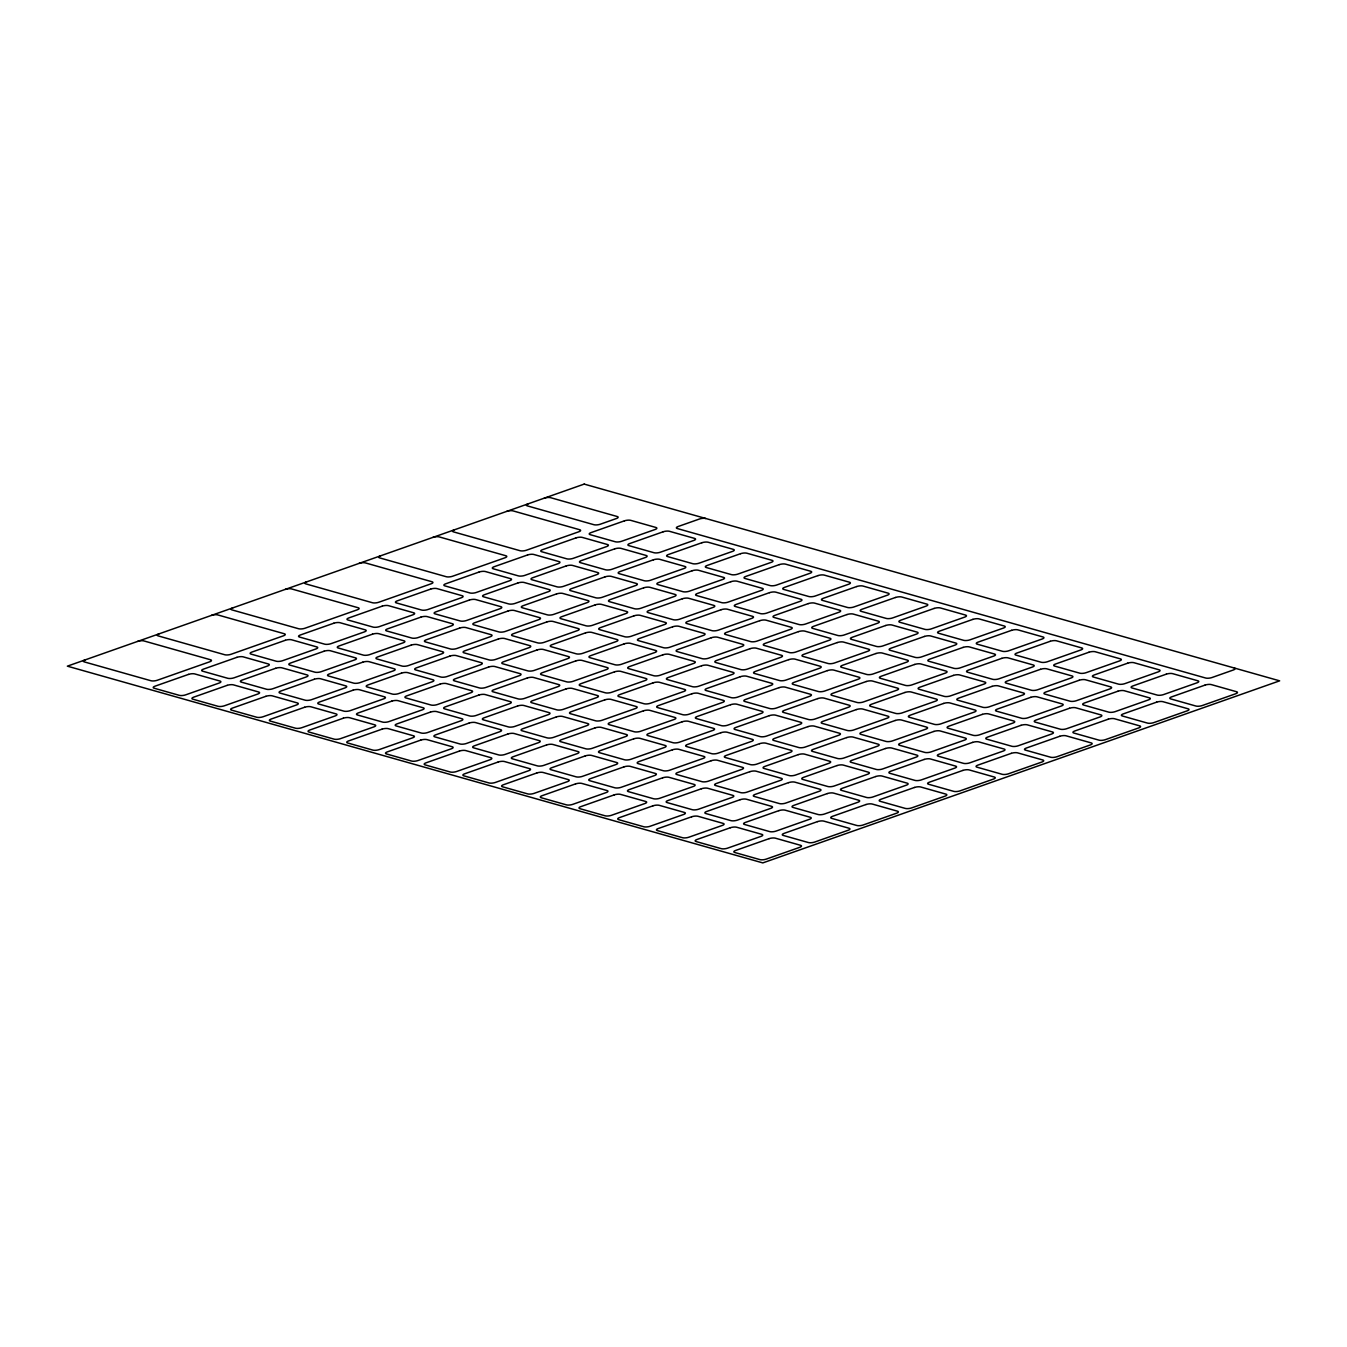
<?xml version="1.0" encoding="UTF-8"?>
<svg xmlns="http://www.w3.org/2000/svg" width="1347" height="1347" viewBox="0 0 1347 1347"><rect width="100%" height="100%" fill="white"/><g stroke="black" fill="none" stroke-linecap="round" stroke-linejoin="round"><path stroke-width="1.5" d="M1234.206 667.977A4.512 1.347 -7.6 0 1 1233.33 669.998L1211.946 677.541A4.512 1.347 -7.6 0 1 1205.683 678.029L677.255 528.529A4.512 1.347 -7.6 0 1 678.113 526.525L699.514 518.982A4.512 1.347 -7.6 0 1 705.761 518.494M544.289 498.154A4.512 1.347 -7.6 0 1 550.553 497.666L617.246 516.524A4.512 1.347 -7.6 0 1 616.37 518.544L600.223 524.236A4.512 1.347 -7.6 0 1 593.96 524.724L527.283 505.866A4.512 1.347 -7.6 0 1 528.142 503.845M506.758 511.372A4.512 1.347 -7.6 0 1 513.022 510.883L579.715 529.741A4.512 1.347 -7.6 0 1 578.84 531.762L526.391 550.233A4.512 1.347 -7.6 0 1 520.144 550.738L453.451 531.863A4.512 1.347 -7.6 0 1 454.309 529.842M432.926 537.386A4.512 1.347 -7.6 0 1 439.189 536.897L505.883 555.755A4.512 1.347 -7.6 0 1 505.007 557.776L452.575 576.247A4.512 1.347 -7.6 0 1 446.312 576.735L379.618 557.877A4.512 1.347 -7.6 0 1 380.494 555.856M359.093 563.383A4.512 1.347 -7.6 0 1 365.357 562.894L432.05 581.769A4.512 1.347 -7.6 0 1 431.175 583.773L378.743 602.261A4.512 1.347 -7.6 0 1 372.479 602.749L305.786 583.874A4.512 1.347 -7.6 0 1 306.661 581.853M285.278 589.397A4.512 1.347 -7.6 0 1 291.524 588.908L358.218 607.766A4.512 1.347 -7.6 0 1 357.359 609.787L304.91 628.258A4.512 1.347 -7.6 0 1 298.647 628.746L231.953 609.888A4.512 1.347 -7.6 0 1 232.829 607.867M211.445 615.394A4.512 1.347 -7.6 0 1 217.709 614.905L284.385 633.78A4.512 1.347 -7.6 0 1 283.527 635.784L231.078 654.272A4.512 1.347 -7.6 0 1 224.814 654.76L158.138 635.885A4.512 1.347 -7.6 0 1 158.997 633.881M137.613 641.408A4.512 1.347 -7.6 0 1 143.876 640.919L210.57 659.777A4.512 1.347 -7.6 0 1 209.694 661.798L157.245 680.269A4.512 1.347 -7.6 0 1 150.999 680.757L84.305 661.899A4.512 1.347 -7.6 0 1 85.164 659.878M584.194 484.095L67.35 666.159L762.806 862.905L1279.65 680.841L584.194 484.095M188.479 674.409L154.989 686.195A4.512 1.347 -7.6 0 0 154.13 688.216L179.353 695.355A4.512 1.347 -7.6 0 0 185.617 694.867L219.106 683.064A4.512 1.347 -7.6 0 0 219.965 681.043L194.743 673.921A4.512 1.347 -7.6 0 0 188.479 674.409M236.92 657.336L203.431 669.139A4.512 1.347 -7.6 0 0 202.572 671.16L227.795 678.299A4.512 1.347 -7.6 0 0 234.058 677.81L267.548 666.007A4.512 1.347 -7.6 0 0 268.407 663.987L243.184 656.848A4.512 1.347 -7.6 0 0 236.92 657.336M285.362 640.28L251.872 652.083A4.512 1.347 -7.6 0 0 251.013 654.086L276.236 661.225A4.512 1.347 -7.6 0 0 282.5 660.737L315.989 648.934A4.512 1.347 -7.6 0 0 316.848 646.93L291.625 639.791A4.512 1.347 -7.6 0 0 285.362 640.28M333.803 623.223L300.314 635.009A4.512 1.347 -7.6 0 0 299.455 637.03L324.678 644.169A4.512 1.347 -7.6 0 0 330.941 643.681L364.431 631.878A4.512 1.347 -7.6 0 0 365.29 629.857L340.067 622.718A4.512 1.347 -7.6 0 0 333.803 623.223M382.245 606.15L348.755 617.953A4.512 1.347 -7.6 0 0 347.896 619.974L373.119 627.113A4.512 1.347 -7.6 0 0 379.383 626.608L412.872 614.821A4.512 1.347 -7.6 0 0 413.731 612.801L388.508 605.662A4.512 1.347 -7.6 0 0 382.245 606.15M430.686 589.094L397.197 600.88A4.512 1.347 -7.6 0 0 396.338 602.9L421.56 610.039A4.512 1.347 -7.6 0 0 427.824 609.551L461.314 597.748A4.512 1.347 -7.6 0 0 462.189 595.728L436.95 588.588A4.512 1.347 -7.6 0 0 430.686 589.094M479.128 572.02L445.638 583.823A4.512 1.347 -7.6 0 0 444.779 585.844L470.002 592.983A4.512 1.347 -7.6 0 0 476.266 592.478L509.755 580.692A4.512 1.347 -7.6 0 0 510.631 578.671L485.391 571.532A4.512 1.347 -7.6 0 0 479.128 572.02M527.569 554.964L494.08 566.75A4.512 1.347 -7.6 0 0 493.221 568.771L518.443 575.91A4.512 1.347 -7.6 0 0 524.707 575.422L558.197 563.618A4.512 1.347 -7.6 0 0 559.072 561.615L533.833 554.476A4.512 1.347 -7.6 0 0 527.569 554.964M576.011 537.891L542.521 549.694A4.512 1.347 -7.6 0 0 541.662 551.714L566.885 558.853A4.512 1.347 -7.6 0 0 573.149 558.365L606.638 546.562A4.512 1.347 -7.6 0 0 607.514 544.542L582.274 537.402A4.512 1.347 -7.6 0 0 576.011 537.891M624.452 520.834L590.963 532.637A4.512 1.347 -7.6 0 0 590.104 534.641L615.326 541.78A4.512 1.347 -7.6 0 0 621.59 541.292L655.08 529.506A4.512 1.347 -7.6 0 0 655.955 527.485L630.716 520.346A4.512 1.347 -7.6 0 0 624.452 520.834M227.188 685.354L193.699 697.157A4.512 1.347 -7.6 0 0 192.84 699.177L218.062 706.316A4.512 1.347 -7.6 0 0 224.326 705.811L257.816 694.025A4.512 1.347 -7.6 0 0 258.675 692.004L233.452 684.865A4.512 1.347 -7.6 0 0 227.188 685.354M275.63 668.297L242.14 680.083A4.512 1.347 -7.6 0 0 241.281 682.104L266.504 689.243A4.512 1.347 -7.6 0 0 272.768 688.755L306.257 676.952A4.512 1.347 -7.6 0 0 307.116 674.931L281.893 667.809A4.512 1.347 -7.6 0 0 275.63 668.297M324.071 651.224L290.582 663.027A4.512 1.347 -7.6 0 0 289.723 665.048L314.945 672.187A4.512 1.347 -7.6 0 0 321.209 671.682L354.699 659.895A4.512 1.347 -7.6 0 0 355.557 657.875L330.335 650.736A4.512 1.347 -7.6 0 0 324.071 651.224M372.513 634.168L339.023 645.971A4.512 1.347 -7.6 0 0 338.164 647.974L363.387 655.113A4.512 1.347 -7.6 0 0 369.65 654.625L403.14 642.822A4.512 1.347 -7.6 0 0 403.999 640.818L378.776 633.679A4.512 1.347 -7.6 0 0 372.513 634.168M420.954 617.111L387.465 628.897A4.512 1.347 -7.6 0 0 386.606 630.918L411.828 638.057A4.512 1.347 -7.6 0 0 418.092 637.569L451.582 625.766A4.512 1.347 -7.6 0 0 452.44 623.745L427.218 616.606A4.512 1.347 -7.6 0 0 420.954 617.111M469.396 600.038L435.906 611.841A4.512 1.347 -7.6 0 0 435.047 613.862L460.27 620.984A4.512 1.347 -7.6 0 0 466.533 620.496L500.023 608.709A4.512 1.347 -7.6 0 0 500.882 606.689L475.659 599.55A4.512 1.347 -7.6 0 0 469.396 600.038M517.837 582.982L484.348 594.768A4.512 1.347 -7.6 0 0 483.489 596.788L508.711 603.927A4.512 1.347 -7.6 0 0 514.975 603.439L548.465 591.636A4.512 1.347 -7.6 0 0 549.323 589.616L524.101 582.476A4.512 1.347 -7.6 0 0 517.837 582.982M566.279 565.908L532.789 577.711A4.512 1.347 -7.6 0 0 531.93 579.732L557.153 586.871A4.512 1.347 -7.6 0 0 563.416 586.366L596.906 574.58A4.512 1.347 -7.6 0 0 597.765 572.559L572.542 565.42A4.512 1.347 -7.6 0 0 566.279 565.908M614.72 548.852L581.231 560.638A4.512 1.347 -7.6 0 0 580.372 562.659L605.594 569.798A4.512 1.347 -7.6 0 0 611.858 569.31L645.348 557.506A4.512 1.347 -7.6 0 0 646.223 555.486L620.984 548.364A4.512 1.347 -7.6 0 0 614.72 548.852M663.162 531.779L629.672 543.582A4.512 1.347 -7.6 0 0 628.813 545.602L654.036 552.741A4.512 1.347 -7.6 0 0 660.299 552.236L693.789 540.45A4.512 1.347 -7.6 0 0 694.665 538.43L669.425 531.29A4.512 1.347 -7.6 0 0 663.162 531.779M265.898 696.315L232.408 708.101A4.512 1.347 -7.6 0 0 231.532 710.122L256.772 717.261A4.512 1.347 -7.6 0 0 263.035 716.772L296.525 704.969A4.512 1.347 -7.6 0 0 297.384 702.949L272.161 695.81A4.512 1.347 -7.6 0 0 265.898 696.315M314.339 679.242L280.85 691.045A4.512 1.347 -7.6 0 0 279.974 693.065L305.213 700.204A4.512 1.347 -7.6 0 0 311.477 699.699L344.967 687.913A4.512 1.347 -7.6 0 0 345.825 685.892L320.603 678.753A4.512 1.347 -7.6 0 0 314.339 679.242M362.781 662.185L329.291 673.971A4.512 1.347 -7.6 0 0 328.415 675.992L353.655 683.131A4.512 1.347 -7.6 0 0 359.918 682.643L393.408 670.84A4.512 1.347 -7.6 0 0 394.267 668.819L369.044 661.68A4.512 1.347 -7.6 0 0 362.781 662.185M411.222 645.112L377.732 656.915A4.512 1.347 -7.6 0 0 376.874 658.936L402.096 666.075A4.512 1.347 -7.6 0 0 408.36 665.57L441.85 653.783A4.512 1.347 -7.6 0 0 442.708 651.763L417.486 644.624A4.512 1.347 -7.6 0 0 411.222 645.112M459.664 628.056L426.174 639.842A4.512 1.347 -7.6 0 0 425.315 641.862L450.538 649.001A4.512 1.347 -7.6 0 0 456.801 648.513L490.291 636.71A4.512 1.347 -7.6 0 0 491.15 634.706L465.927 627.567A4.512 1.347 -7.6 0 0 459.664 628.056M508.105 610.982L474.615 622.785A4.512 1.347 -7.6 0 0 473.757 624.806L498.979 631.945A4.512 1.347 -7.6 0 0 505.243 631.457L538.733 619.654A4.512 1.347 -7.6 0 0 539.591 617.633L514.369 610.494A4.512 1.347 -7.6 0 0 508.105 610.982M556.547 593.926L523.057 605.729A4.512 1.347 -7.6 0 0 522.198 607.733L547.421 614.872A4.512 1.347 -7.6 0 0 553.684 614.384L587.174 602.597A4.512 1.347 -7.6 0 0 588.033 600.577L562.81 593.438A4.512 1.347 -7.6 0 0 556.547 593.926M604.988 576.87L571.498 588.656A4.512 1.347 -7.6 0 0 570.64 590.676L595.862 597.815A4.512 1.347 -7.6 0 0 602.126 597.327L635.616 585.524A4.512 1.347 -7.6 0 0 636.474 583.504L611.252 576.364A4.512 1.347 -7.6 0 0 604.988 576.87M653.43 559.796L619.94 571.599A4.512 1.347 -7.6 0 0 619.081 573.62L644.304 580.759A4.512 1.347 -7.6 0 0 650.567 580.254L684.057 568.468A4.512 1.347 -7.6 0 0 684.916 566.447L659.693 559.308A4.512 1.347 -7.6 0 0 653.43 559.796M701.871 542.74L668.381 554.526A4.512 1.347 -7.6 0 0 667.523 556.547L692.745 563.686A4.512 1.347 -7.6 0 0 699.009 563.198L732.499 551.394A4.512 1.347 -7.6 0 0 733.357 549.374L708.135 542.235A4.512 1.347 -7.6 0 0 701.871 542.74M304.607 707.259L271.117 719.062A4.512 1.347 -7.6 0 0 270.242 721.066L295.481 728.205A4.512 1.347 -7.6 0 0 301.745 727.717L335.235 715.914A4.512 1.347 -7.6 0 0 336.093 713.91L310.871 706.771A4.512 1.347 -7.6 0 0 304.607 707.259M353.049 690.203L319.559 701.989A4.512 1.347 -7.6 0 0 318.683 704.01L343.923 711.149A4.512 1.347 -7.6 0 0 350.186 710.66L383.676 698.857A4.512 1.347 -7.6 0 0 384.535 696.837L359.312 689.698A4.512 1.347 -7.6 0 0 353.049 690.203M401.49 673.13L368 684.933A4.512 1.347 -7.6 0 0 367.125 686.953L392.364 694.075A4.512 1.347 -7.6 0 0 398.628 693.587L432.118 681.801A4.512 1.347 -7.6 0 0 432.976 679.78L407.754 672.641A4.512 1.347 -7.6 0 0 401.49 673.13M449.932 656.073L416.442 667.859A4.512 1.347 -7.6 0 0 415.566 669.88L440.806 677.019A4.512 1.347 -7.6 0 0 447.069 676.531L480.559 664.728A4.512 1.347 -7.6 0 0 481.418 662.707L456.195 655.568A4.512 1.347 -7.6 0 0 449.932 656.073M498.373 639L464.883 650.803A4.512 1.347 -7.6 0 0 464.008 652.824L489.247 659.963A4.512 1.347 -7.6 0 0 495.511 659.458L529.001 647.671A4.512 1.347 -7.6 0 0 529.859 645.651L504.637 638.512A4.512 1.347 -7.6 0 0 498.373 639M546.815 621.944L513.325 633.73A4.512 1.347 -7.6 0 0 512.449 635.75L537.689 642.889A4.512 1.347 -7.6 0 0 543.952 642.401L577.442 630.598A4.512 1.347 -7.6 0 0 578.301 628.578L553.078 621.455A4.512 1.347 -7.6 0 0 546.815 621.944M595.256 604.87L561.766 616.673A4.512 1.347 -7.6 0 0 560.908 618.694L586.13 625.833A4.512 1.347 -7.6 0 0 592.394 625.328L625.884 613.542A4.512 1.347 -7.6 0 0 626.742 611.521L601.52 604.382A4.512 1.347 -7.6 0 0 595.256 604.87M643.698 587.814L610.208 599.617A4.512 1.347 -7.6 0 0 609.349 601.621L634.572 608.76A4.512 1.347 -7.6 0 0 640.835 608.272L674.325 596.468A4.512 1.347 -7.6 0 0 675.184 594.465L649.961 587.326A4.512 1.347 -7.6 0 0 643.698 587.814M692.139 570.758L658.649 582.544A4.512 1.347 -7.6 0 0 657.791 584.564L683.013 591.703A4.512 1.347 -7.6 0 0 689.277 591.215L722.767 579.412A4.512 1.347 -7.6 0 0 723.625 577.392L698.403 570.252A4.512 1.347 -7.6 0 0 692.139 570.758M740.581 553.684L707.091 565.487A4.512 1.347 -7.6 0 0 706.232 567.508L731.455 574.63A4.512 1.347 -7.6 0 0 737.718 574.142L771.208 562.356A4.512 1.347 -7.6 0 0 772.067 560.335L746.844 553.196A4.512 1.347 -7.6 0 0 740.581 553.684M343.317 718.204L309.827 730.007A4.512 1.347 -7.6 0 0 308.951 732.027L334.191 739.166A4.512 1.347 -7.6 0 0 340.454 738.661L373.927 726.875A4.512 1.347 -7.6 0 0 374.803 724.854L349.58 717.715A4.512 1.347 -7.6 0 0 343.317 718.204M391.758 701.147L358.268 712.933A4.512 1.347 -7.6 0 0 357.393 714.954L382.632 722.093A4.512 1.347 -7.6 0 0 388.896 721.605L422.369 709.802A4.512 1.347 -7.6 0 0 423.244 707.798L398.022 700.659A4.512 1.347 -7.6 0 0 391.758 701.147M440.2 684.074L406.71 695.877A4.512 1.347 -7.6 0 0 405.834 697.898L431.074 705.037A4.512 1.347 -7.6 0 0 437.337 704.548L470.827 692.745A4.512 1.347 -7.6 0 0 471.686 690.725L446.463 683.586A4.512 1.347 -7.6 0 0 440.2 684.074M488.641 667.018L455.151 678.821A4.512 1.347 -7.6 0 0 454.276 680.824L479.515 687.963A4.512 1.347 -7.6 0 0 485.779 687.475L519.269 675.689A4.512 1.347 -7.6 0 0 520.127 673.668L494.905 666.529A4.512 1.347 -7.6 0 0 488.641 667.018M537.083 649.961L503.593 661.747A4.512 1.347 -7.6 0 0 502.717 663.768L527.957 670.907A4.512 1.347 -7.6 0 0 534.22 670.419L567.71 658.616A4.512 1.347 -7.6 0 0 568.569 656.595L543.346 649.456A4.512 1.347 -7.6 0 0 537.083 649.961M585.524 632.888L552.034 644.691A4.512 1.347 -7.6 0 0 551.159 646.712L576.398 653.851A4.512 1.347 -7.6 0 0 582.662 653.346L616.151 641.559A4.512 1.347 -7.6 0 0 617.01 639.539L591.788 632.4A4.512 1.347 -7.6 0 0 585.524 632.888M633.966 615.832L600.476 627.618A4.512 1.347 -7.6 0 0 599.6 629.638L624.84 636.777A4.512 1.347 -7.6 0 0 631.103 636.289L664.593 624.486A4.512 1.347 -7.6 0 0 665.452 622.466L640.229 615.326A4.512 1.347 -7.6 0 0 633.966 615.832M682.407 598.758L648.917 610.561A4.512 1.347 -7.6 0 0 648.042 612.582L673.281 619.721A4.512 1.347 -7.6 0 0 679.545 619.216L713.034 607.43A4.512 1.347 -7.6 0 0 713.893 605.409L688.671 598.27A4.512 1.347 -7.6 0 0 682.407 598.758M730.849 581.702L697.359 593.488A4.512 1.347 -7.6 0 0 696.5 595.509L721.723 602.648A4.512 1.347 -7.6 0 0 727.986 602.16L761.476 590.356A4.512 1.347 -7.6 0 0 762.335 588.353L737.112 581.214A4.512 1.347 -7.6 0 0 730.849 581.702M779.29 564.629L745.8 576.432A4.512 1.347 -7.6 0 0 744.942 578.452L770.164 585.591A4.512 1.347 -7.6 0 0 776.428 585.103L809.917 573.3A4.512 1.347 -7.6 0 0 810.776 571.28L785.554 564.14A4.512 1.347 -7.6 0 0 779.29 564.629M382.026 729.165L348.536 740.951A4.512 1.347 -7.6 0 0 347.661 742.972L372.9 750.111A4.512 1.347 -7.6 0 0 379.147 749.622L412.637 737.819A4.512 1.347 -7.6 0 0 413.512 735.799L388.29 728.66A4.512 1.347 -7.6 0 0 382.026 729.165M430.468 712.092L396.978 723.895A4.512 1.347 -7.6 0 0 396.102 725.915L421.342 733.054A4.512 1.347 -7.6 0 0 427.588 732.549L461.078 720.763A4.512 1.347 -7.6 0 0 461.954 718.742L436.731 711.603A4.512 1.347 -7.6 0 0 430.468 712.092M478.909 695.035L445.419 706.821A4.512 1.347 -7.6 0 0 444.544 708.842L469.783 715.981A4.512 1.347 -7.6 0 0 476.047 715.493L509.52 703.69A4.512 1.347 -7.6 0 0 510.395 701.669L485.173 694.547A4.512 1.347 -7.6 0 0 478.909 695.035M527.351 677.962L493.861 689.765A4.512 1.347 -7.6 0 0 492.985 691.786L518.225 698.925A4.512 1.347 -7.6 0 0 524.488 698.42L557.961 686.633A4.512 1.347 -7.6 0 0 558.837 684.613L533.614 677.474A4.512 1.347 -7.6 0 0 527.351 677.962M575.792 660.906L542.302 672.709A4.512 1.347 -7.6 0 0 541.427 674.712L566.666 681.851A4.512 1.347 -7.6 0 0 572.93 681.363L606.403 669.56A4.512 1.347 -7.6 0 0 607.278 667.556L582.056 660.417A4.512 1.347 -7.6 0 0 575.792 660.906M624.233 643.849L590.744 655.635A4.512 1.347 -7.6 0 0 589.868 657.656L615.108 664.795A4.512 1.347 -7.6 0 0 621.371 664.307L654.861 652.504A4.512 1.347 -7.6 0 0 655.72 650.483L630.497 643.344A4.512 1.347 -7.6 0 0 624.233 643.849M672.675 626.776L639.185 638.579A4.512 1.347 -7.6 0 0 638.31 640.6L663.549 647.722A4.512 1.347 -7.6 0 0 669.813 647.234L703.302 635.447A4.512 1.347 -7.6 0 0 704.161 633.427L678.939 626.288A4.512 1.347 -7.6 0 0 672.675 626.776M721.116 609.72L687.627 621.506A4.512 1.347 -7.6 0 0 686.751 623.526L711.991 630.665A4.512 1.347 -7.6 0 0 718.254 630.177L751.744 618.374A4.512 1.347 -7.6 0 0 752.603 616.354L727.38 609.214A4.512 1.347 -7.6 0 0 721.116 609.72M769.558 592.646L736.068 604.449A4.512 1.347 -7.6 0 0 735.193 606.47L760.432 613.609A4.512 1.347 -7.6 0 0 766.696 613.104L800.185 601.318A4.512 1.347 -7.6 0 0 801.044 599.297L775.821 592.158A4.512 1.347 -7.6 0 0 769.558 592.646M817.999 575.59L784.51 587.376A4.512 1.347 -7.6 0 0 783.634 589.397L808.874 596.536A4.512 1.347 -7.6 0 0 815.137 596.048L848.627 584.244A4.512 1.347 -7.6 0 0 849.486 582.224L824.263 575.102A4.512 1.347 -7.6 0 0 817.999 575.59M420.735 740.109L387.246 751.912A4.512 1.347 -7.6 0 0 386.37 753.916L411.61 761.055A4.512 1.347 -7.6 0 0 417.856 760.567L451.346 748.78A4.512 1.347 -7.6 0 0 452.222 746.76L426.982 739.621A4.512 1.347 -7.6 0 0 420.735 740.109M469.177 723.053L435.687 734.839A4.512 1.347 -7.6 0 0 434.812 736.86L460.051 743.999A4.512 1.347 -7.6 0 0 466.298 743.51L499.788 731.707A4.512 1.347 -7.6 0 0 500.663 729.687L475.424 722.548A4.512 1.347 -7.6 0 0 469.177 723.053M517.618 705.98L484.129 717.783A4.512 1.347 -7.6 0 0 483.253 719.803L508.493 726.942A4.512 1.347 -7.6 0 0 514.739 726.437L548.229 714.651A4.512 1.347 -7.6 0 0 549.105 712.63L523.882 705.491A4.512 1.347 -7.6 0 0 517.618 705.98M566.06 688.923L532.57 700.709A4.512 1.347 -7.6 0 0 531.695 702.73L556.934 709.869A4.512 1.347 -7.6 0 0 563.181 709.381L596.67 697.578A4.512 1.347 -7.6 0 0 597.546 695.557L572.323 688.418A4.512 1.347 -7.6 0 0 566.06 688.923M614.501 671.85L581.012 683.653A4.512 1.347 -7.6 0 0 580.136 685.674L605.375 692.813A4.512 1.347 -7.6 0 0 611.622 692.307L645.112 680.521A4.512 1.347 -7.6 0 0 645.988 678.501L620.765 671.362A4.512 1.347 -7.6 0 0 614.501 671.85M662.943 654.794L629.453 666.58A4.512 1.347 -7.6 0 0 628.578 668.6L653.817 675.739A4.512 1.347 -7.6 0 0 660.081 675.251L693.553 663.448A4.512 1.347 -7.6 0 0 694.429 661.444L669.206 654.305A4.512 1.347 -7.6 0 0 662.943 654.794M711.384 637.72L677.895 649.523A4.512 1.347 -7.6 0 0 677.019 651.544L702.258 658.683A4.512 1.347 -7.6 0 0 708.522 658.195L741.995 646.392A4.512 1.347 -7.6 0 0 742.87 644.371L717.648 637.232A4.512 1.347 -7.6 0 0 711.384 637.72M759.826 620.664L726.336 632.467A4.512 1.347 -7.6 0 0 725.461 634.471L750.7 641.61A4.512 1.347 -7.6 0 0 756.963 641.121L790.453 629.335A4.512 1.347 -7.6 0 0 791.312 627.315L766.089 620.176A4.512 1.347 -7.6 0 0 759.826 620.664M808.267 603.608L774.778 615.394A4.512 1.347 -7.6 0 0 773.902 617.414L799.141 624.553A4.512 1.347 -7.6 0 0 805.405 624.065L838.895 612.262A4.512 1.347 -7.6 0 0 839.753 610.242L814.531 603.102A4.512 1.347 -7.6 0 0 808.267 603.608M856.709 586.534L823.219 598.337A4.512 1.347 -7.6 0 0 822.343 600.358L847.583 607.497A4.512 1.347 -7.6 0 0 853.846 606.992L887.336 595.206A4.512 1.347 -7.6 0 0 888.195 593.185L862.972 586.046A4.512 1.347 -7.6 0 0 856.709 586.534M459.445 751.054L425.955 762.857A4.512 1.347 -7.6 0 0 425.08 764.877L450.319 772.016A4.512 1.347 -7.6 0 0 456.566 771.511L490.055 759.725A4.512 1.347 -7.6 0 0 490.931 757.704L465.692 750.565A4.512 1.347 -7.6 0 0 459.445 751.054M507.886 733.997L474.397 745.8A4.512 1.347 -7.6 0 0 473.521 747.804L498.76 754.943A4.512 1.347 -7.6 0 0 505.007 754.455L538.497 742.652A4.512 1.347 -7.6 0 0 539.372 740.648L514.133 733.509A4.512 1.347 -7.6 0 0 507.886 733.997M556.328 716.941L522.838 728.727A4.512 1.347 -7.6 0 0 521.962 730.748L547.202 737.887A4.512 1.347 -7.6 0 0 553.449 737.398L586.938 725.595A4.512 1.347 -7.6 0 0 587.814 723.575L562.575 716.436A4.512 1.347 -7.6 0 0 556.328 716.941M604.769 699.868L571.28 711.671A4.512 1.347 -7.6 0 0 570.404 713.691L595.643 720.813A4.512 1.347 -7.6 0 0 601.89 720.325L635.38 708.539A4.512 1.347 -7.6 0 0 636.255 706.518L611.016 699.379A4.512 1.347 -7.6 0 0 604.769 699.868M653.211 682.811L619.721 694.597A4.512 1.347 -7.6 0 0 618.845 696.618L644.085 703.757A4.512 1.347 -7.6 0 0 650.332 703.269L683.821 691.466A4.512 1.347 -7.6 0 0 684.697 689.445L659.458 682.306A4.512 1.347 -7.6 0 0 653.211 682.811M701.652 665.738L668.163 677.541A4.512 1.347 -7.6 0 0 667.287 679.562L692.526 686.701A4.512 1.347 -7.6 0 0 698.773 686.195L732.263 674.409A4.512 1.347 -7.6 0 0 733.138 672.389L707.916 665.25A4.512 1.347 -7.6 0 0 701.652 665.738M750.094 648.682L716.604 660.468A4.512 1.347 -7.6 0 0 715.728 662.488L740.968 669.627A4.512 1.347 -7.6 0 0 747.215 669.139L780.704 657.336A4.512 1.347 -7.6 0 0 781.58 655.316L756.357 648.193A4.512 1.347 -7.6 0 0 750.094 648.682M798.535 631.608L765.045 643.411A4.512 1.347 -7.6 0 0 764.17 645.432L789.409 652.571A4.512 1.347 -7.6 0 0 795.673 652.066L829.146 640.28A4.512 1.347 -7.6 0 0 830.021 638.259L804.799 631.12A4.512 1.347 -7.6 0 0 798.535 631.608M846.977 614.552L813.487 626.355A4.512 1.347 -7.6 0 0 812.611 628.359L837.851 635.498A4.512 1.347 -7.6 0 0 844.114 635.009L877.587 623.206A4.512 1.347 -7.6 0 0 878.463 621.203L853.24 614.064A4.512 1.347 -7.6 0 0 846.977 614.552M895.418 597.496L861.928 609.282A4.512 1.347 -7.6 0 0 861.053 611.302L886.292 618.441A4.512 1.347 -7.6 0 0 892.556 617.953L926.029 606.15A4.512 1.347 -7.6 0 0 926.904 604.13L901.682 596.99A4.512 1.347 -7.6 0 0 895.418 597.496M498.154 762.015L464.664 773.801A4.512 1.347 -7.6 0 0 463.789 775.821L489.012 782.961A4.512 1.347 -7.6 0 0 495.275 782.472L528.765 770.669A4.512 1.347 -7.6 0 0 529.64 768.649L504.401 761.51A4.512 1.347 -7.6 0 0 498.154 762.015M546.596 744.942L513.106 756.745A4.512 1.347 -7.6 0 0 512.23 758.765L537.453 765.904A4.512 1.347 -7.6 0 0 543.717 765.399L577.206 753.613A4.512 1.347 -7.6 0 0 578.082 751.592L552.842 744.453A4.512 1.347 -7.6 0 0 546.596 744.942M595.037 727.885L561.547 739.671A4.512 1.347 -7.6 0 0 560.672 741.692L585.894 748.831A4.512 1.347 -7.6 0 0 592.158 748.343L625.648 736.54A4.512 1.347 -7.6 0 0 626.523 734.536L601.284 727.397A4.512 1.347 -7.6 0 0 595.037 727.885M643.479 710.812L609.989 722.615A4.512 1.347 -7.6 0 0 609.113 724.635L634.353 731.775A4.512 1.347 -7.6 0 0 640.6 731.286L674.089 719.483A4.512 1.347 -7.6 0 0 674.965 717.463L649.725 710.324A4.512 1.347 -7.6 0 0 643.479 710.812M691.92 693.756L658.43 705.559A4.512 1.347 -7.6 0 0 657.555 707.579L682.794 714.701A4.512 1.347 -7.6 0 0 689.041 714.213L722.531 702.427A4.512 1.347 -7.6 0 0 723.406 700.406L698.167 693.267A4.512 1.347 -7.6 0 0 691.92 693.756M740.362 676.699L706.872 688.485A4.512 1.347 -7.6 0 0 705.996 690.506L731.236 697.645A4.512 1.347 -7.6 0 0 737.483 697.157L770.972 685.354A4.512 1.347 -7.6 0 0 771.848 683.333L746.608 676.194A4.512 1.347 -7.6 0 0 740.362 676.699M788.803 659.626L755.313 671.429A4.512 1.347 -7.6 0 0 754.438 673.449L779.677 680.589A4.512 1.347 -7.6 0 0 785.924 680.083L819.414 668.297A4.512 1.347 -7.6 0 0 820.289 666.277L795.05 659.138A4.512 1.347 -7.6 0 0 788.803 659.626M837.245 642.57L803.755 654.356A4.512 1.347 -7.6 0 0 802.879 656.376L828.119 663.515A4.512 1.347 -7.6 0 0 834.365 663.027L867.855 651.224A4.512 1.347 -7.6 0 0 868.731 649.203L843.491 642.064A4.512 1.347 -7.6 0 0 837.245 642.57M885.686 625.496L852.196 637.299A4.512 1.347 -7.6 0 0 851.321 639.32L876.56 646.459A4.512 1.347 -7.6 0 0 882.807 645.954L916.297 634.168A4.512 1.347 -7.6 0 0 917.172 632.147L891.95 625.008A4.512 1.347 -7.6 0 0 885.686 625.496M934.128 608.44L900.638 620.243A4.512 1.347 -7.6 0 0 899.762 622.247L925.002 629.386A4.512 1.347 -7.6 0 0 931.248 628.897L964.738 617.094A4.512 1.347 -7.6 0 0 965.614 615.091L940.391 607.952A4.512 1.347 -7.6 0 0 934.128 608.44M536.847 772.959L503.374 784.762A4.512 1.347 -7.6 0 0 502.498 786.783L527.721 793.905A4.512 1.347 -7.6 0 0 533.984 793.417L567.474 781.63A4.512 1.347 -7.6 0 0 568.35 779.61L543.11 772.471A4.512 1.347 -7.6 0 0 536.847 772.959M585.288 755.903L551.815 767.689A4.512 1.347 -7.6 0 0 550.94 769.709L576.162 776.849A4.512 1.347 -7.6 0 0 582.426 776.36L615.916 764.557A4.512 1.347 -7.6 0 0 616.791 762.537L591.552 755.398A4.512 1.347 -7.6 0 0 585.288 755.903M633.73 738.83L600.257 750.633A4.512 1.347 -7.6 0 0 599.381 752.653L624.604 759.792A4.512 1.347 -7.6 0 0 630.867 759.287L664.357 747.501A4.512 1.347 -7.6 0 0 665.233 745.48L639.993 738.341A4.512 1.347 -7.6 0 0 633.73 738.83M682.188 721.773L648.698 733.559A4.512 1.347 -7.6 0 0 647.823 735.58L673.045 742.719A4.512 1.347 -7.6 0 0 679.309 742.231L712.799 730.428A4.512 1.347 -7.6 0 0 713.674 728.407L688.435 721.285A4.512 1.347 -7.6 0 0 682.188 721.773M730.63 704.7L697.14 716.503A4.512 1.347 -7.6 0 0 696.264 718.523L721.487 725.663A4.512 1.347 -7.6 0 0 727.75 725.157L761.24 713.371A4.512 1.347 -7.6 0 0 762.116 711.351L736.876 704.212A4.512 1.347 -7.6 0 0 730.63 704.7M779.071 687.644L745.581 699.447A4.512 1.347 -7.6 0 0 744.706 701.45L769.945 708.589A4.512 1.347 -7.6 0 0 776.192 708.101L809.682 696.298A4.512 1.347 -7.6 0 0 810.557 694.294L785.318 687.155A4.512 1.347 -7.6 0 0 779.071 687.644M827.513 670.587L794.023 682.373A4.512 1.347 -7.6 0 0 793.147 684.394L818.387 691.533A4.512 1.347 -7.6 0 0 824.633 691.045L858.123 679.242A4.512 1.347 -7.6 0 0 858.999 677.221L833.759 670.082A4.512 1.347 -7.6 0 0 827.513 670.587M875.954 653.514L842.464 665.317A4.512 1.347 -7.6 0 0 841.589 667.337L866.828 674.477A4.512 1.347 -7.6 0 0 873.075 673.971L906.565 662.185A4.512 1.347 -7.6 0 0 907.44 660.165L882.201 653.026A4.512 1.347 -7.6 0 0 875.954 653.514M924.396 636.457L890.906 648.244A4.512 1.347 -7.6 0 0 890.03 650.264L915.27 657.403A4.512 1.347 -7.6 0 0 921.516 656.915L955.006 645.112A4.512 1.347 -7.6 0 0 955.882 643.091L930.642 635.952A4.512 1.347 -7.6 0 0 924.396 636.457M972.837 619.384L939.347 631.187A4.512 1.347 -7.6 0 0 938.472 633.208L963.711 640.347A4.512 1.347 -7.6 0 0 969.958 639.842L1003.448 628.056A4.512 1.347 -7.6 0 0 1004.323 626.035L979.084 618.896A4.512 1.347 -7.6 0 0 972.837 619.384M575.556 783.903L542.066 795.707A4.512 1.347 -7.6 0 0 541.208 797.727L566.43 804.866A4.512 1.347 -7.6 0 0 572.694 804.378L606.184 792.575A4.512 1.347 -7.6 0 0 607.059 790.554L581.82 783.415A4.512 1.347 -7.6 0 0 575.556 783.903M623.998 766.847L590.508 778.65A4.512 1.347 -7.6 0 0 589.649 780.671L614.872 787.793A4.512 1.347 -7.6 0 0 621.135 787.305L654.625 775.518A4.512 1.347 -7.6 0 0 655.501 773.498L630.261 766.359A4.512 1.347 -7.6 0 0 623.998 766.847M672.439 749.791L638.949 761.577A4.512 1.347 -7.6 0 0 638.091 763.597L663.313 770.737A4.512 1.347 -7.6 0 0 669.577 770.248L703.067 758.445A4.512 1.347 -7.6 0 0 703.942 756.425L678.703 749.286A4.512 1.347 -7.6 0 0 672.439 749.791M720.881 732.717L687.408 744.521A4.512 1.347 -7.6 0 0 686.532 746.541L711.755 753.68A4.512 1.347 -7.6 0 0 718.018 753.175L751.508 741.389A4.512 1.347 -7.6 0 0 752.384 739.368L727.144 732.229A4.512 1.347 -7.6 0 0 720.881 732.717M769.322 715.661L735.849 727.447A4.512 1.347 -7.6 0 0 734.974 729.468L760.196 736.607A4.512 1.347 -7.6 0 0 766.46 736.119L799.95 724.316A4.512 1.347 -7.6 0 0 800.825 722.295L775.586 715.156A4.512 1.347 -7.6 0 0 769.322 715.661M817.764 698.588L784.291 710.391A4.512 1.347 -7.6 0 0 783.415 712.411L808.638 719.551A4.512 1.347 -7.6 0 0 814.901 719.045L848.391 707.259A4.512 1.347 -7.6 0 0 849.267 705.239L824.027 698.1A4.512 1.347 -7.6 0 0 817.764 698.588M866.222 681.531L832.732 693.335A4.512 1.347 -7.6 0 0 831.857 695.338L857.079 702.477A4.512 1.347 -7.6 0 0 863.343 701.989L896.833 690.186A4.512 1.347 -7.6 0 0 897.708 688.182L872.469 681.043A4.512 1.347 -7.6 0 0 866.222 681.531M914.664 664.458L881.174 676.261A4.512 1.347 -7.6 0 0 880.298 678.282L905.521 685.421A4.512 1.347 -7.6 0 0 911.784 684.933L945.274 673.13A4.512 1.347 -7.6 0 0 946.15 671.109L920.91 663.97A4.512 1.347 -7.6 0 0 914.664 664.458M963.105 647.402L929.615 659.205A4.512 1.347 -7.6 0 0 928.74 661.225L953.979 668.348A4.512 1.347 -7.6 0 0 960.226 667.859L993.716 656.073A4.512 1.347 -7.6 0 0 994.591 654.053L969.352 646.914A4.512 1.347 -7.6 0 0 963.105 647.402M1011.546 630.345L978.057 642.132A4.512 1.347 -7.6 0 0 977.181 644.152L1002.421 651.291A4.512 1.347 -7.6 0 0 1008.667 650.803L1042.157 639A4.512 1.347 -7.6 0 0 1043.033 636.979L1017.793 629.84A4.512 1.347 -7.6 0 0 1011.546 630.345M614.266 794.865L580.776 806.651A4.512 1.347 -7.6 0 0 579.917 808.671L605.14 815.811A4.512 1.347 -7.6 0 0 611.403 815.322L644.893 803.519A4.512 1.347 -7.6 0 0 645.769 801.499L620.529 794.376A4.512 1.347 -7.6 0 0 614.266 794.865M662.707 777.791L629.217 789.595A4.512 1.347 -7.6 0 0 628.359 791.615L653.581 798.754A4.512 1.347 -7.6 0 0 659.845 798.249L693.335 786.463A4.512 1.347 -7.6 0 0 694.21 784.442L668.971 777.303A4.512 1.347 -7.6 0 0 662.707 777.791M711.149 760.735L677.659 772.538A4.512 1.347 -7.6 0 0 676.8 774.542L702.023 781.681A4.512 1.347 -7.6 0 0 708.286 781.193L741.776 769.39A4.512 1.347 -7.6 0 0 742.652 767.386L717.412 760.247A4.512 1.347 -7.6 0 0 711.149 760.735M759.59 743.679L726.1 755.465A4.512 1.347 -7.6 0 0 725.242 757.485L750.464 764.625A4.512 1.347 -7.6 0 0 756.728 764.136L790.218 752.333A4.512 1.347 -7.6 0 0 791.093 750.313L765.854 743.174A4.512 1.347 -7.6 0 0 759.59 743.679M808.032 726.605L774.542 738.409A4.512 1.347 -7.6 0 0 773.683 740.429L798.906 747.568A4.512 1.347 -7.6 0 0 805.169 747.063L838.659 735.277A4.512 1.347 -7.6 0 0 839.535 733.256L814.295 726.117A4.512 1.347 -7.6 0 0 808.032 726.605M856.473 709.549L822.983 721.335A4.512 1.347 -7.6 0 0 822.125 723.356L847.347 730.495A4.512 1.347 -7.6 0 0 853.611 730.007L887.101 718.204A4.512 1.347 -7.6 0 0 887.976 716.183L862.737 709.044A4.512 1.347 -7.6 0 0 856.473 709.549M904.915 692.476L871.442 704.279A4.512 1.347 -7.6 0 0 870.566 706.299L895.789 713.439A4.512 1.347 -7.6 0 0 902.052 712.933L935.542 701.147A4.512 1.347 -7.6 0 0 936.418 699.127L911.178 691.988A4.512 1.347 -7.6 0 0 904.915 692.476M953.356 675.419L919.883 687.206A4.512 1.347 -7.6 0 0 919.008 689.226L944.23 696.365A4.512 1.347 -7.6 0 0 950.494 695.877L983.984 684.074A4.512 1.347 -7.6 0 0 984.859 682.053L959.62 674.931A4.512 1.347 -7.6 0 0 953.356 675.419M1001.814 658.346L968.325 670.149A4.512 1.347 -7.6 0 0 967.449 672.17L992.672 679.309A4.512 1.347 -7.6 0 0 998.935 678.821L1032.425 667.018A4.512 1.347 -7.6 0 0 1033.301 664.997L1008.061 657.858A4.512 1.347 -7.6 0 0 1001.814 658.346M1050.256 641.29L1016.766 653.093A4.512 1.347 -7.6 0 0 1015.891 655.097L1041.113 662.236A4.512 1.347 -7.6 0 0 1047.377 661.747L1080.866 649.961A4.512 1.347 -7.6 0 0 1081.742 647.941L1056.503 640.802A4.512 1.347 -7.6 0 0 1050.256 641.29M652.975 805.809L619.485 817.612A4.512 1.347 -7.6 0 0 618.627 819.633L643.849 826.772A4.512 1.347 -7.6 0 0 650.113 826.267L683.603 814.48A4.512 1.347 -7.6 0 0 684.461 812.46L659.239 805.321A4.512 1.347 -7.6 0 0 652.975 805.809M701.417 788.753L667.927 800.539A4.512 1.347 -7.6 0 0 667.068 802.559L692.291 809.699A4.512 1.347 -7.6 0 0 698.554 809.21L732.044 797.407A4.512 1.347 -7.6 0 0 732.903 795.387L707.68 788.248A4.512 1.347 -7.6 0 0 701.417 788.753M749.858 771.679L716.368 783.483A4.512 1.347 -7.6 0 0 715.51 785.503L740.732 792.642A4.512 1.347 -7.6 0 0 746.996 792.137L780.485 780.351A4.512 1.347 -7.6 0 0 781.361 778.33L756.122 771.191A4.512 1.347 -7.6 0 0 749.858 771.679M798.3 754.623L764.81 766.426A4.512 1.347 -7.6 0 0 763.951 768.43L789.174 775.569A4.512 1.347 -7.6 0 0 795.437 775.081L828.927 763.278A4.512 1.347 -7.6 0 0 829.803 761.274L804.563 754.135A4.512 1.347 -7.6 0 0 798.3 754.623M846.741 737.567L813.251 749.353A4.512 1.347 -7.6 0 0 812.393 751.373L837.615 758.513A4.512 1.347 -7.6 0 0 843.879 758.024L877.368 746.221A4.512 1.347 -7.6 0 0 878.244 744.201L853.005 737.062A4.512 1.347 -7.6 0 0 846.741 737.567M895.183 720.493L861.693 732.297A4.512 1.347 -7.6 0 0 860.834 734.317L886.057 741.439A4.512 1.347 -7.6 0 0 892.32 740.951L925.81 729.165A4.512 1.347 -7.6 0 0 926.685 727.144L901.446 720.005A4.512 1.347 -7.6 0 0 895.183 720.493M943.624 703.437L910.134 715.223A4.512 1.347 -7.6 0 0 909.276 717.244L934.498 724.383A4.512 1.347 -7.6 0 0 940.762 723.895L974.251 712.092A4.512 1.347 -7.6 0 0 975.127 710.071L949.888 702.932A4.512 1.347 -7.6 0 0 943.624 703.437M992.066 686.364L958.576 698.167A4.512 1.347 -7.6 0 0 957.717 700.187L982.94 707.327A4.512 1.347 -7.6 0 0 989.203 706.821L1022.693 695.035A4.512 1.347 -7.6 0 0 1023.568 693.015L998.329 685.876A4.512 1.347 -7.6 0 0 992.066 686.364M1040.507 669.307L1007.034 681.094A4.512 1.347 -7.6 0 0 1006.158 683.114L1031.381 690.253A4.512 1.347 -7.6 0 0 1037.645 689.765L1071.134 677.962A4.512 1.347 -7.6 0 0 1072.01 675.941L1046.771 668.819A4.512 1.347 -7.6 0 0 1040.507 669.307M1088.948 652.234L1055.476 664.037A4.512 1.347 -7.6 0 0 1054.6 666.058L1079.823 673.197A4.512 1.347 -7.6 0 0 1086.086 672.692L1119.576 660.906A4.512 1.347 -7.6 0 0 1120.451 658.885L1095.212 651.746A4.512 1.347 -7.6 0 0 1088.948 652.234M691.685 816.77L658.195 828.557A4.512 1.347 -7.6 0 0 657.336 830.577L682.559 837.716A4.512 1.347 -7.6 0 0 688.822 837.228L722.312 825.425A4.512 1.347 -7.6 0 0 723.171 823.404L697.948 816.265A4.512 1.347 -7.6 0 0 691.685 816.77M740.126 799.697L706.636 811.5A4.512 1.347 -7.6 0 0 705.777 813.521L731 820.66A4.512 1.347 -7.6 0 0 737.264 820.155L770.753 808.368A4.512 1.347 -7.6 0 0 771.612 806.348L746.39 799.209A4.512 1.347 -7.6 0 0 740.126 799.697M788.567 782.641L755.078 794.427A4.512 1.347 -7.6 0 0 754.219 796.447L779.442 803.587A4.512 1.347 -7.6 0 0 785.705 803.098L819.195 791.295A4.512 1.347 -7.6 0 0 820.054 789.275L794.831 782.136A4.512 1.347 -7.6 0 0 788.567 782.641M837.009 765.567L803.519 777.371A4.512 1.347 -7.6 0 0 802.66 779.391L827.883 786.53A4.512 1.347 -7.6 0 0 834.147 786.025L867.636 774.239A4.512 1.347 -7.6 0 0 868.495 772.218L843.273 765.079A4.512 1.347 -7.6 0 0 837.009 765.567M885.45 748.511L851.961 760.297A4.512 1.347 -7.6 0 0 851.102 762.318L876.325 769.457A4.512 1.347 -7.6 0 0 882.588 768.969L916.078 757.166A4.512 1.347 -7.6 0 0 916.937 755.145L891.714 748.023A4.512 1.347 -7.6 0 0 885.45 748.511M933.892 731.438L900.402 743.241A4.512 1.347 -7.6 0 0 899.543 745.261L924.766 752.401A4.512 1.347 -7.6 0 0 931.03 751.912L964.519 740.109A4.512 1.347 -7.6 0 0 965.395 738.089L940.155 730.95A4.512 1.347 -7.6 0 0 933.892 731.438M982.333 714.381L948.844 726.185A4.512 1.347 -7.6 0 0 947.985 728.188L973.208 735.327A4.512 1.347 -7.6 0 0 979.471 734.839L1012.961 723.053A4.512 1.347 -7.6 0 0 1013.836 721.032L988.597 713.893A4.512 1.347 -7.6 0 0 982.333 714.381M1030.775 697.325L997.285 709.111A4.512 1.347 -7.6 0 0 996.426 711.132L1021.649 718.271A4.512 1.347 -7.6 0 0 1027.913 717.783L1061.402 705.98A4.512 1.347 -7.6 0 0 1062.278 703.959L1037.038 696.82A4.512 1.347 -7.6 0 0 1030.775 697.325M1079.216 680.252L1045.727 692.055A4.512 1.347 -7.6 0 0 1044.868 694.075L1070.09 701.215A4.512 1.347 -7.6 0 0 1076.354 700.709L1109.844 688.923A4.512 1.347 -7.6 0 0 1110.719 686.903L1085.48 679.764A4.512 1.347 -7.6 0 0 1079.216 680.252M1127.658 663.195L1094.168 674.982A4.512 1.347 -7.6 0 0 1093.309 677.002L1118.532 684.141A4.512 1.347 -7.6 0 0 1124.796 683.653L1158.285 671.85A4.512 1.347 -7.6 0 0 1159.161 669.829L1133.921 662.69A4.512 1.347 -7.6 0 0 1127.658 663.195M730.394 827.715L696.904 839.518A4.512 1.347 -7.6 0 0 696.045 841.521L721.268 848.661A4.512 1.347 -7.6 0 0 727.532 848.172L761.021 836.369A4.512 1.347 -7.6 0 0 761.88 834.365L736.657 827.226A4.512 1.347 -7.6 0 0 730.394 827.715M778.835 810.658L745.346 822.445A4.512 1.347 -7.6 0 0 744.487 824.465L769.709 831.604A4.512 1.347 -7.6 0 0 775.973 831.116L809.463 819.313A4.512 1.347 -7.6 0 0 810.322 817.292L785.099 810.153A4.512 1.347 -7.6 0 0 778.835 810.658M827.277 793.585L793.787 805.388A4.512 1.347 -7.6 0 0 792.928 807.409L818.151 814.531A4.512 1.347 -7.6 0 0 824.415 814.043L857.904 802.256A4.512 1.347 -7.6 0 0 858.763 800.236L833.54 793.097A4.512 1.347 -7.6 0 0 827.277 793.585M875.718 776.529L842.229 788.315A4.512 1.347 -7.6 0 0 841.37 790.335L866.592 797.475A4.512 1.347 -7.6 0 0 872.856 796.986L906.346 785.183A4.512 1.347 -7.6 0 0 907.204 783.163L881.982 776.024A4.512 1.347 -7.6 0 0 875.718 776.529M924.16 759.455L890.67 771.259A4.512 1.347 -7.6 0 0 889.811 773.279L915.034 780.418A4.512 1.347 -7.6 0 0 921.297 779.913L954.787 768.127A4.512 1.347 -7.6 0 0 955.646 766.106L930.423 758.967A4.512 1.347 -7.6 0 0 924.16 759.455M972.601 742.399L939.112 754.185A4.512 1.347 -7.6 0 0 938.253 756.206L963.475 763.345A4.512 1.347 -7.6 0 0 969.739 762.857L1003.229 751.054A4.512 1.347 -7.6 0 0 1004.087 749.033L978.865 741.911A4.512 1.347 -7.6 0 0 972.601 742.399M1021.043 725.326L987.553 737.129A4.512 1.347 -7.6 0 0 986.694 739.149L1011.917 746.289A4.512 1.347 -7.6 0 0 1018.18 745.783L1051.67 733.997A4.512 1.347 -7.6 0 0 1052.529 731.977L1027.306 724.838A4.512 1.347 -7.6 0 0 1021.043 725.326M1069.484 708.269L1035.995 720.073A4.512 1.347 -7.6 0 0 1035.136 722.076L1060.358 729.215A4.512 1.347 -7.6 0 0 1066.622 728.727L1100.112 716.924A4.512 1.347 -7.6 0 0 1100.97 714.92L1075.748 707.781A4.512 1.347 -7.6 0 0 1069.484 708.269M1117.926 691.213L1084.436 702.999A4.512 1.347 -7.6 0 0 1083.577 705.02L1108.8 712.159A4.512 1.347 -7.6 0 0 1115.063 711.671L1148.553 699.868A4.512 1.347 -7.6 0 0 1149.429 697.847L1124.189 690.708A4.512 1.347 -7.6 0 0 1117.926 691.213M1166.367 674.14L1132.878 685.943A4.512 1.347 -7.6 0 0 1132.019 687.963L1157.241 695.086A4.512 1.347 -7.6 0 0 1163.505 694.597L1196.995 682.811A4.512 1.347 -7.6 0 0 1197.87 680.791L1172.631 673.652A4.512 1.347 -7.6 0 0 1166.367 674.14M769.103 838.659L735.614 850.462A4.512 1.347 -7.6 0 0 734.738 852.483L759.977 859.622A4.512 1.347 -7.6 0 0 766.241 859.117L799.731 847.33A4.512 1.347 -7.6 0 0 800.589 845.31L775.367 838.171A4.512 1.347 -7.6 0 0 769.103 838.659M817.545 821.603L784.055 833.389A4.512 1.347 -7.6 0 0 783.179 835.409L808.419 842.548A4.512 1.347 -7.6 0 0 814.682 842.06L848.172 830.257A4.512 1.347 -7.6 0 0 849.031 828.237L823.808 821.114A4.512 1.347 -7.6 0 0 817.545 821.603M865.986 804.529L832.497 816.333A4.512 1.347 -7.6 0 0 831.638 818.353L856.86 825.492A4.512 1.347 -7.6 0 0 863.124 825.004L896.614 813.201A4.512 1.347 -7.6 0 0 897.472 811.18L872.25 804.041A4.512 1.347 -7.6 0 0 865.986 804.529M914.428 787.473L880.938 799.276A4.512 1.347 -7.6 0 0 880.079 801.28L905.302 808.419A4.512 1.347 -7.6 0 0 911.565 807.931L945.055 796.144A4.512 1.347 -7.6 0 0 945.914 794.124L920.691 786.985A4.512 1.347 -7.6 0 0 914.428 787.473M962.869 770.417L929.379 782.203A4.512 1.347 -7.6 0 0 928.521 784.223L953.743 791.363A4.512 1.347 -7.6 0 0 960.007 790.874L993.497 779.071A4.512 1.347 -7.6 0 0 994.355 777.051L969.133 769.912A4.512 1.347 -7.6 0 0 962.869 770.417M1011.311 753.343L977.821 765.147A4.512 1.347 -7.6 0 0 976.962 767.167L1002.185 774.306A4.512 1.347 -7.6 0 0 1008.448 773.801L1041.938 762.015A4.512 1.347 -7.6 0 0 1042.797 759.994L1017.574 752.855A4.512 1.347 -7.6 0 0 1011.311 753.343M1059.752 736.287L1026.262 748.073A4.512 1.347 -7.6 0 0 1025.404 750.094L1050.626 757.233A4.512 1.347 -7.6 0 0 1056.89 756.745L1090.38 744.942A4.512 1.347 -7.6 0 0 1091.238 742.921L1066.016 735.782A4.512 1.347 -7.6 0 0 1059.752 736.287M1108.194 719.214L1074.704 731.017A4.512 1.347 -7.6 0 0 1073.845 733.037L1099.068 740.177A4.512 1.347 -7.6 0 0 1105.331 739.671L1138.821 727.885A4.512 1.347 -7.6 0 0 1139.68 725.865L1114.457 718.726A4.512 1.347 -7.6 0 0 1108.194 719.214M1156.635 702.157L1123.145 713.944A4.512 1.347 -7.6 0 0 1122.287 715.964L1147.509 723.103A4.512 1.347 -7.6 0 0 1153.773 722.615L1187.263 710.812A4.512 1.347 -7.6 0 0 1188.121 708.808L1162.899 701.669A4.512 1.347 -7.6 0 0 1156.635 702.157M1205.077 685.084L1171.587 696.887A4.512 1.347 -7.6 0 0 1170.728 698.908L1195.951 706.047A4.512 1.347 -7.6 0 0 1202.214 705.559L1235.704 693.756A4.512 1.347 -7.6 0 0 1236.563 691.735L1211.34 684.596A4.512 1.347 -7.6 0 0 1205.077 685.084"/></g></svg>
